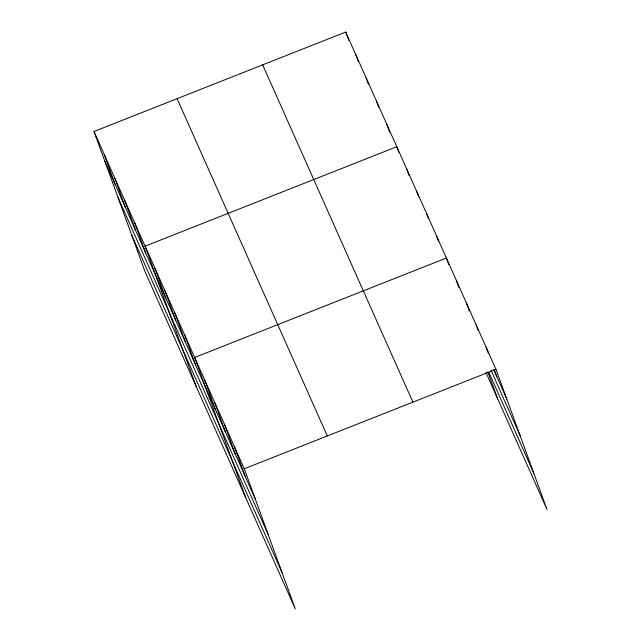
<?xml version="1.0" encoding="UTF-8"?>
<svg xmlns="http://www.w3.org/2000/svg" width="641" height="641" viewBox="0 0 641 641"><rect width="100%" height="100%" fill="white"/><g stroke="black" fill="none" stroke-linecap="round" stroke-linejoin="round"><path stroke-width="0.96" d="M94.003 131.493L244.261 468.771L295.277 608.95L145.026 271.672L94.003 131.493L345.723 32.05L495.974 369.328L546.997 509.507L485.91 372.381M244.261 468.771L495.974 369.328M493.714 369.705L506.807 399.087M491.11 370.53L520.067 435.527M488.907 372.453L533.729 473.066M262.658 64.869L412.908 402.147M177.076 98.674L327.327 435.96M104.836 161.252L255.086 498.53M118.096 197.684L268.355 534.971M131.766 235.231L282.016 572.509M486.054 347.069L488.426 353.584M494.179 369.392L496.887 376.828M476.143 324.811L478.17 330.387M466.223 302.552L469.268 310.917M456.304 280.285L459.012 287.729M448.764 264.541L446.392 258.027L194.672 357.47L245.695 497.648M487.793 371.788L497.408 398.205M436.473 235.768L438.508 241.345M426.561 213.509L428.252 218.156M416.642 191.25L418.669 196.827M406.723 168.984L409.094 175.498M398.838 152.302L396.811 146.725L145.09 246.168L196.114 386.347M386.587 123.793L389.64 132.158M376.371 100.853L378.743 107.368M366.155 77.922L368.527 84.428M355.939 54.982L358.311 61.496M345.723 32.05L348.768 40.423M234.342 446.513L245.174 476.271M224.422 424.254L235.255 454.012M214.511 401.995L225.336 431.754M204.591 379.728L215.424 409.487M184.76 335.211L195.585 364.969M174.841 312.952L185.674 342.711M164.921 290.694L175.754 320.444M155.01 268.427L165.843 298.185M134.874 223.236L145.707 252.995M124.658 200.296L135.491 230.055M114.443 177.365L125.267 207.123M104.227 154.425L115.051 184.183"/></g></svg>
